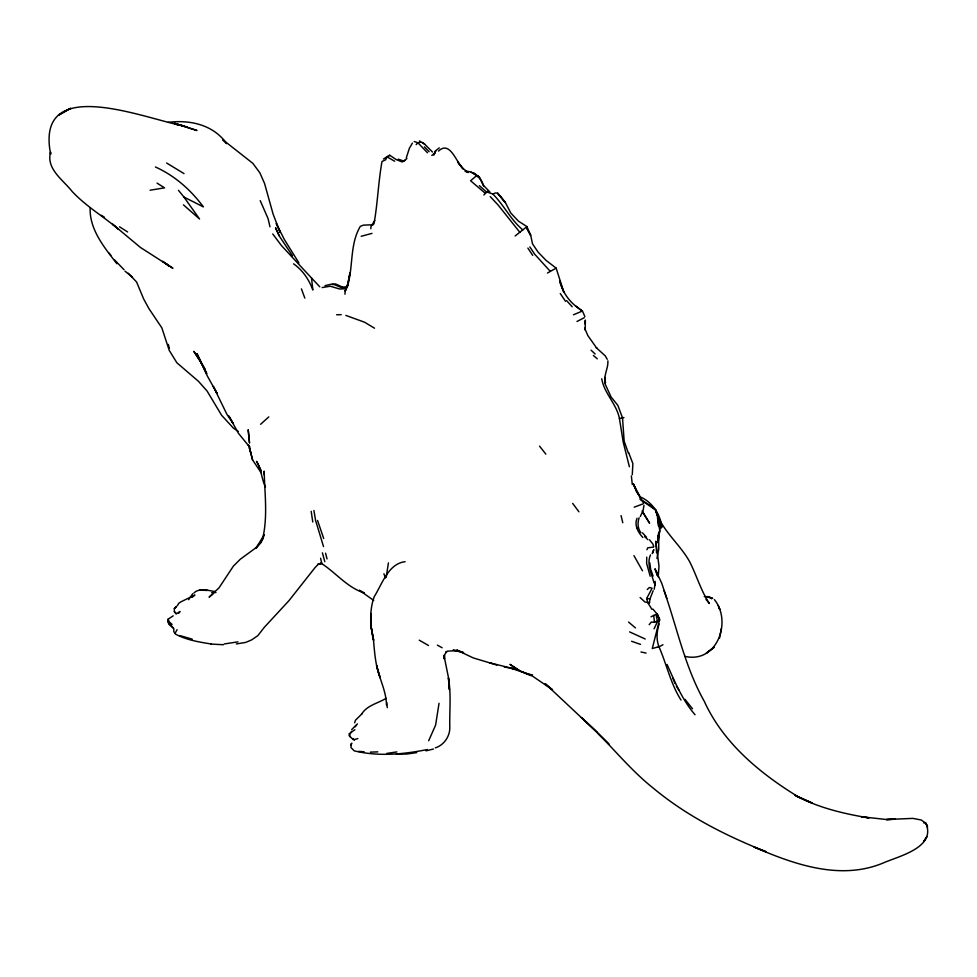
<?xml version="1.0" encoding="UTF-8"?>
<svg xmlns="http://www.w3.org/2000/svg" width="977" height="977" viewBox="0 0 977 977"><rect width="100%" height="100%" fill="white"/><g stroke="black" fill="none" stroke-linecap="round" stroke-linejoin="round"><path stroke-width="1.47" d="M479.389 185.679L486.351 191.822L492.823 194.02L495.461 192.957L497.647 193.214L505.402 202.569L510.763 212.974L518.457 221.168L526.921 226.591L515.123 235.994M632.278 474.7L632.888 463.587L628.626 452.534M655.225 582.939L654.199 589.29M655.262 582.622L655.152 585.418L655.115 581.352M607.865 360.855C608.476 368.317 603.346 374.997 605.398 382.52L604.702 377.403L605.459 382.801M370.82 228.728L370.942 226.615L374.728 220.521M685.024 656.41C717.301 663.615 732.152 621.445 714.407 599.634M344.966 294.236L345.174 291.146L348.349 283.037L345.174 291.146L347.849 283.806L349.961 272.937L347.433 286.444C353.405 266.709 349.632 244.494 360.257 226.432L363.285 225.15L373.238 224.747M657.985 542.687L658.645 533.015L658.754 549.172L656.947 558.514M211.056 643.953C198.917 642.023 186.314 639.984 175.396 634.049L173.772 631.545L173.784 628.504L168.887 624.388L167.934 621.47L168.117 619.174L173.198 615.84M585.015 321.97L584.661 323.692L585.37 320.114L585.174 330.006L584.661 328.162L587.873 335.612L596.837 348.3L596.288 347.714L605.276 355.884L607.23 359.316M439.039 703.281L435.595 725.129L428.671 740.786M387.295 707.678L386.745 702.463M373.996 223.916C377.672 203.216 378.319 182.113 381.995 161.486L385.671 159.788L386.99 156.845L389.738 155.258L396.21 159.581L402.194 161.974L405.431 160.069M658.071 542.662L659.756 530.487L657.545 517.517L658.364 525.834M640.13 597.533L644.905 601.979L649.436 602.821L649.974 598.877L653.161 590.755M386.159 577.554L388.443 562.85M680.981 700.045C670.576 683.534 666.656 664.262 658.925 646.64L652.27 648.569L659.683 619.32L657.118 614.02L652.917 609.111M646.737 557.134L646.652 563.509L650.181 576.235M435.351 747.857C443.705 745.268 449.701 736.743 449.811 728.109C449.347 711.39 451.411 694.452 448.394 677.891L449.383 689.652L448.675 678.612L444.303 657.008L444.364 658.913L444.657 654.675L446.794 651.537L445.903 652.062L447.637 651.146L457.505 650.572L452.998 650.181L463.611 652.66L457.163 650.193M658.18 576.882L658.999 566.245L655.799 541.221L656.568 552.75M659.475 531.415L657.9 539.878L659.756 530.487M719.524 638.237L721.307 628.675M175.066 633.352L177.069 629.689M657.936 537.985L658.51 535.249M657.912 538.119L658.486 535.445M658.071 537.191L658.73 534.236M406.334 157.761L409.375 148.296L412.416 143.13M639.141 517.798C637.334 522.793 637.663 528.41 640.888 532.77M637.065 518.225C634.012 525.162 638.115 532.453 642.854 537.497M651.915 609.343L647.983 603.078L646.664 598.51L652.086 588.239L649.4 587.47L647.238 589.534M659.157 623.985C656.727 631.252 656.129 639.398 658.925 646.64M262.129 540.831C268.101 518.14 264.706 494.252 264.169 471.122L264.23 474.773M650.499 554.912C646.31 564.242 651.867 573.902 654.028 582.976M262.825 538.974L264.23 534.663L255.889 548.463L261.47 541.856L255.351 548.182L240.269 559.259L233.418 566.086L218.995 587.885L209.09 597.118L212.827 594.211M354.639 722.785L355.481 720.232L361.905 713.857M646.982 549.721L647.702 547.804L653.247 547.12M640.338 516.467L643.11 510.397L643.965 505.329M433.788 155.184L435.681 150.776L439.271 147.857M434.753 152.876L435.681 150.776L434.582 152.742M355.225 726.778L357.374 723.896M188.622 599.707L192.738 593.674M349.729 734.594L351.525 731.468M177.289 605.801L178.754 603.285L181.16 601.71L194.911 595.017L192.066 597.387M654.065 628.834L657.533 621.494L655.97 614.399L651.012 616.805M483.859 194.973L487.657 191.223M178.754 613.202L180.037 611.504L176.715 613.556M361.575 714.211C366.876 705.284 377.94 703.379 386.135 698.311M350.78 744.914L351.94 743.228M351.659 729.66L355.97 725.227M431.81 155.477L434.973 152.986M649.18 624.718L651.232 622.117L654.541 622.264L659.536 620.248L657.167 613.959L659.536 620.248M438.526 151.093C450.067 139.87 456.528 163 463.269 168.948L457.627 161.962L462.341 167.91L468.191 172.563L465.076 171.28C474.15 170.902 481.6 177.924 483.713 186.399M175.97 613.886L174.358 611.651L174.321 608.671L176.41 606.412M416.153 144.645L417.973 142.813L420.354 142.154M174.321 608.671L176.3 606.754M260.578 424.299L268.797 416.898M584.283 317.684L576.98 321.494M406.908 158.506L403.757 161.107L398.262 159.129M193.922 593.002C197.33 589.241 202.74 589.888 207.258 590.413L199.442 590.169L205.378 589.839L215.233 591.61M386.208 157.59L389.738 155.258M643 503.912L634.183 507.173M383.472 159.007L386.99 156.845L394.684 161.242M547.486 273.023L556.145 268.125L563.729 291.854L559.748 281.156C562.813 293.54 570.861 303.615 581.51 310.405M658.217 647.324L662.956 644.735M573.487 314.777L581.901 311.236M354.871 729.721L349.021 733.91L350.169 736.78M354.468 739.589L357.838 738.575M332.571 284.698L335.38 283.904L343.281 287.385L347.018 287.165M361.172 236.287L371.968 233.393M426.033 750.837L433.422 749.041M601.747 378.771C604.152 393.487 616.646 403.904 619.43 418.559L623.924 417.521M325.011 285.65L332.632 283.88L341.242 287.494L347.299 287.287L345.992 288.667L339.678 289.021L330.275 286.224L322.141 287.556M636.772 528.166L638.384 527.8M373.702 600.452L359.389 590.267L364.372 593.015C347.238 587.507 336.051 572.913 321.775 563.668L317.659 564.413L321.641 562.996L320.603 558.246M236.336 643.953L245.715 642.402L251.565 639.947L257.806 635.685L264.279 627.356L288.96 600.66L315.034 567.613L318.062 564.486L321.641 562.996L321.775 563.668M150.092 190.21L164.539 187.853L157.041 183.102M427.401 749.506C403.342 754.403 378.331 756.687 354.224 750.849L350.999 747.564L351.28 743.485M224.246 643.965L237.936 641.852M386.794 753.426L396.857 751.911M416.703 752.632L406.591 754.049L396.271 754.061M405.113 561.702C388.272 563.619 382.141 584.136 374.276 596.581C369.111 610.723 370.246 625.915 373.519 640.338C374.643 653.027 375.51 665.911 380.236 677.879L376.597 665.361C379.296 678.722 386.257 691.057 386.465 704.942M211.643 592.746L215.954 592.489M370.393 752.131L377.806 751.875M336.625 314.753L341.229 314.667M168.203 122.333C189.941 119.634 213.023 124.604 226.53 143.375M923.778 822.903L925.256 822.927M704.258 596.605L708.826 596.691M210.727 644.063L223.342 644.722M358.644 751.362L364.116 751.777M646.664 598.51L649.974 598.877M532.514 674.851L526.896 673.971L519.092 670.503L509.945 664.36L520.9 671.394L528.875 674.289L510.8 668.134L516.332 669.404L489.782 662.833L496.89 665.105M174.846 124.152L183.383 125.862C145.512 119.035 34.549 72.628 50.657 154.256L50.584 152.094C45.858 168.936 63.187 179.963 72.151 191.468C85.817 206.123 103.244 216.369 118.461 229.192L112.611 224.221L140.432 247.462L172.905 268.272L162.597 261.323L168.838 266.086L167.14 264.266M504.193 666.9L516.332 669.404M640.961 651.989L646.09 653.063M491.81 663.481L473.405 657.973L457.041 650.23M530.206 674.765L526.896 673.971L532.685 676.243L552.542 689.786L545.19 683.692L597.765 732.97L581.547 717.57M192.213 639.141L179.853 635.575M186.998 126.973L174.224 123.236L196.988 130.503L175.042 123.481M414.187 141.506L417.973 142.813L427.462 152.766M631.582 641.266L640.521 644.38M345.821 315.4L364.58 322.227L374.533 328.199M645.223 639.007L629.567 631.887M178.449 190.283L183.957 197.073L203.363 206.855C190.747 189.856 174.761 175.713 155.428 166.982M419.389 140.932L424.641 144.144L432.506 152.058M641.315 497.33C652.746 502.801 660.635 514.83 661.82 527.397L659.731 521.694M166.615 163.012L184.018 173.601M437.378 645.138L442.141 647.775M419.243 640.179L428.488 645.479M471.219 172.245L479.377 177.155L483.151 185.093L489.843 191.919M101.132 215.233L104.49 217.285M639.801 498.978L650.938 505.952L655.787 510.067L658.84 518.872L660.66 528.801L659.157 523.037M119.524 226.786L127.596 231.952M238.168 431.345L233.405 428.134L221.62 415.286L207.112 391.081L198.563 381.409L176.861 362.76L169.204 350.328L161.84 327.845L148.956 308.671L143.656 298.962L136.609 282.035L128.292 273.255M641.01 500.041L655.787 510.067L658.413 520.155M925.94 823.22L927.503 826.982L925.94 823.22L921.116 819.959L912.811 818.384L886.408 819.544L895.164 819.19L886.847 819.556L861.409 816.748L869.042 817.92C843.383 813.731 817.896 807.625 794.826 795.241L812.29 803.07L796.658 796.145L798.746 797.134C760.179 773.564 723.42 743.338 704.283 701.315C684.84 666.79 677.122 627.796 664.104 590.841M424.641 144.144L422.272 142.459M556.145 268.125L546.033 260.358L538.046 252.054L532.526 243.884L530.584 234.712L526.921 228.447M575.966 306.119L582.5 311.162L584.869 316.511M485.068 193.116L470.596 180.745L475.665 176.422L477.765 176.19L479.377 177.155L473.259 172.844L480.415 178.803M125.032 271.203L132.518 277.224M705.956 599.243L709.339 603.481C700.729 590.377 696.54 574.977 689.335 561.128C679.149 543.297 661.893 530.364 655.555 510.263L656.593 513.12M293.576 263.839C302.76 270.202 309.037 279.642 312.848 290.022L311.529 278.018L281.523 245.654L272.742 233.979M593.369 355.481L597.277 358.815M628.59 622.08L635.477 627.942M319.772 286.811L311.529 278.018M183.432 204.852L199.552 219.007L183.957 197.073M172.086 624.401L169.29 621.946L168.117 619.174M173.491 628.272L167.934 621.47M649.522 539.793L652.892 544.042L653.784 546.729M591.073 350.169L595.14 354.004M581.425 717.68C606.741 739.674 626.758 767.067 653.076 787.987C686.404 815.795 725.85 835.762 766.005 851.688L754 847.035C794.045 864.34 840.135 880.827 883 863.07C898.327 856.255 935.697 847.938 926.159 823.831M174.358 611.651L176.373 613.58M644.637 536.593L647.873 539.695M124.042 269.713L114.346 259.735M349.131 735.632L353.271 739.699M424.421 146.88L429.111 151.704M226.542 143.607L222.732 139.674L252.86 163.354L259.845 172.795L264.547 183.444L273.157 214.268L280.216 232.502L276.247 223.477L284.344 239.487L298.913 262.935M522.842 229.937C510.629 219.703 503.961 205.097 492.823 194.02M490.246 196.597L498.172 205.085L519.837 232.306M642.439 532.795L646.566 537.277M550.246 271.325L534.566 254.069L529.864 246.9M566.611 300.635L572.204 306.766M116.886 263.729C104.429 247.547 89.591 229.888 90.116 208.272M710.352 597.289L711.586 598.816M685.036 699.41L692.485 708.752M109.106 253.128L110.853 255.339M539.536 446.135L545.838 454.122M695.038 714.737C682.349 700.069 674.936 681.983 667.083 664.494M261.25 472.868L252.554 459.911L249.55 448.028L252.554 459.911M353.161 738.514L354.382 740.151M572.656 503.387L578.934 511.801M292.465 255.766L279.654 236.581L275.526 227.751L279.056 235.701M560.273 293.54L565.524 301.295M527.873 248.073L532.673 255.339M642.683 512.192L649.583 523.208L642.17 510.971M676.328 686.001L679.113 690.531M216.992 393.316L207.356 376.023L196.927 353.552L206.758 373.593L199.967 360.525L193.812 351.341L205.048 368.903M633.951 555.657L642.475 570.8M229.522 417.02L232.99 423.224L227.055 414.602L213.304 386.403L217.138 393.438M643.611 502.984L636.589 491.541L633.291 483.847L640.46 497.562L636.589 491.541L633.438 483.957M526.823 228.362L530.596 235.384L526.921 226.591M261.36 470.694L256.548 461.364C261.494 469.155 261.384 478.718 265.451 486.961M228.74 415.787L238.437 433.3L249.856 447.283L248.329 444.767L250.625 452.339M260.224 200.639L268.089 218.653L269.97 226.786M672.823 678.246L675.07 683.546M604.653 382.96L611.04 396.931L617.867 405.394L622.508 417.851L624.169 441.201L628.455 453.389M718.242 605.508L719.744 609.428L719.231 608.048M301.417 288.874L304.836 298.107M666.851 598.449L661.661 583.061L654.981 568.761L657.265 575.429M653.1 576.112L650.67 569.371L649.766 562.728M317.549 520.448L323.705 538.498M383.937 573.743L385.365 577.908M322.398 552.848L324.804 561.702M323.509 546.546L315.571 520.399L313.922 510.482M168.288 344.405L169.375 348.349M656.41 571.533L657.472 575.465M325.561 553.202L327.026 558.917M621.067 515.612L622.776 522.707M629.383 466.75L623.216 442.105L619.43 418.559M311.187 511.325L312.774 521.987M653.65 615.412L654.541 622.264M631.362 475.921L632.29 484.543M649.387 602.113L649.436 602.821M444.327 656.678L444.291 655.03L444.364 658.913M652.941 551.663L652.306 553.58L653.821 549.66L652.941 551.663M926.758 836.752L923.827 841.515L926.758 836.752M713.943 647.446L706.371 653.088L713.943 647.446M67.389 110.035L58.901 114.993L70.649 108.276L67.389 110.035M710.767 597.777L707.348 596.935L712.685 598.364L710.767 597.777M608.793 743.998L598.303 733.727L608.793 743.998M504.706 201.702L497.647 193.214L505.402 202.569L504.706 201.702M373.617 640.143L371.04 626.587L370.808 613.544L371.065 626.355L373.617 640.143M249.501 442.789L248.207 429.929L249.501 442.789"/></g></svg>
